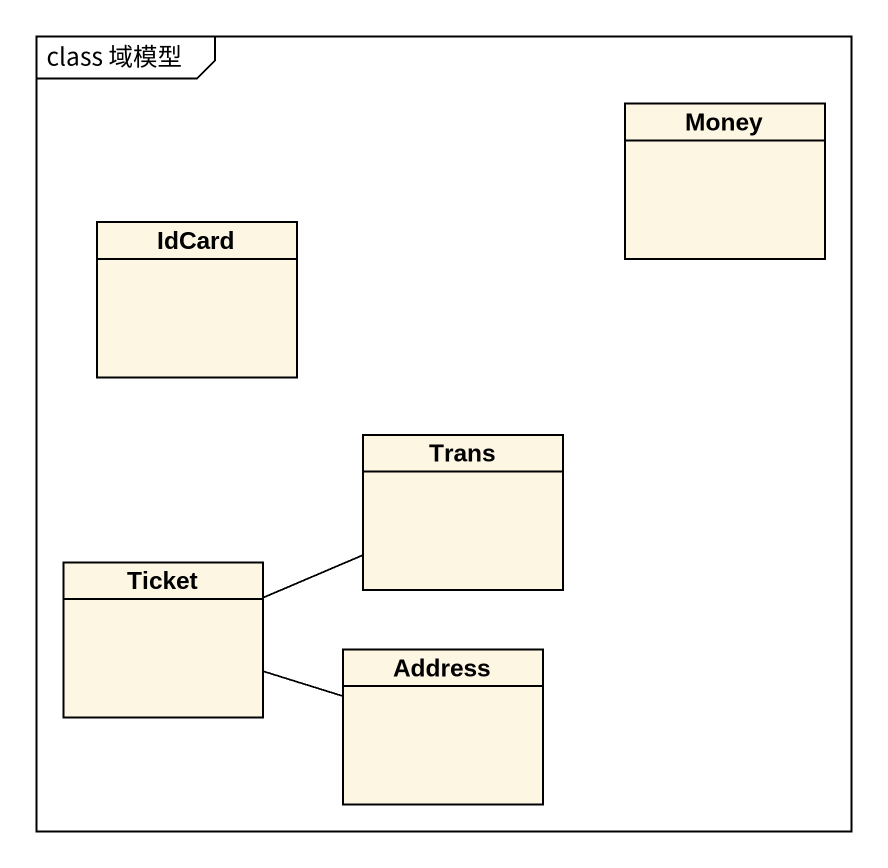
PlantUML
@startuml
mainframe class 域模型
hide circle
hide empty members
class Money
class IdCard
class Trans
class Ticket
class Address
Ticket -right- Trans
Ticket -right- Address
@enduml
